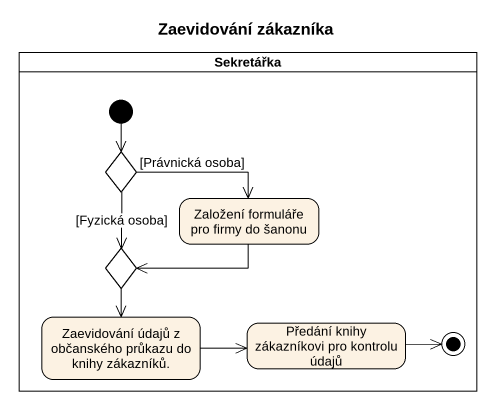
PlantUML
@startuml
title Zaevidování zákazníka
hide empty description
state Sekretářka <<partition>> {
  state choice1 <<choice>>
  state "Založení formuláře pro firmy do šanonu" as Založení_formuláře_pro
  state choice2 <<choice>>
  state "Zaevidování údajů z občanského průkazu do knihy zákazníků." as Zaevidování_údajů_z
  state "Předání knihy zákazníkovi pro kontrolu údajů" as Předání_knihy_zákazníkovi
  [*] --> choice1
  Předání_knihy_zákazníkovi -right-> [*]
}
choice1 -right-> Založení_formuláře_pro : [Právnická osoba]
choice1 --> choice2 : [Fyzická osoba]
Založení_formuláře_pro -left-> choice2
choice2 --> Zaevidování_údajů_z
Zaevidování_údajů_z -right-> Předání_knihy_zákazníkovi
@enduml
